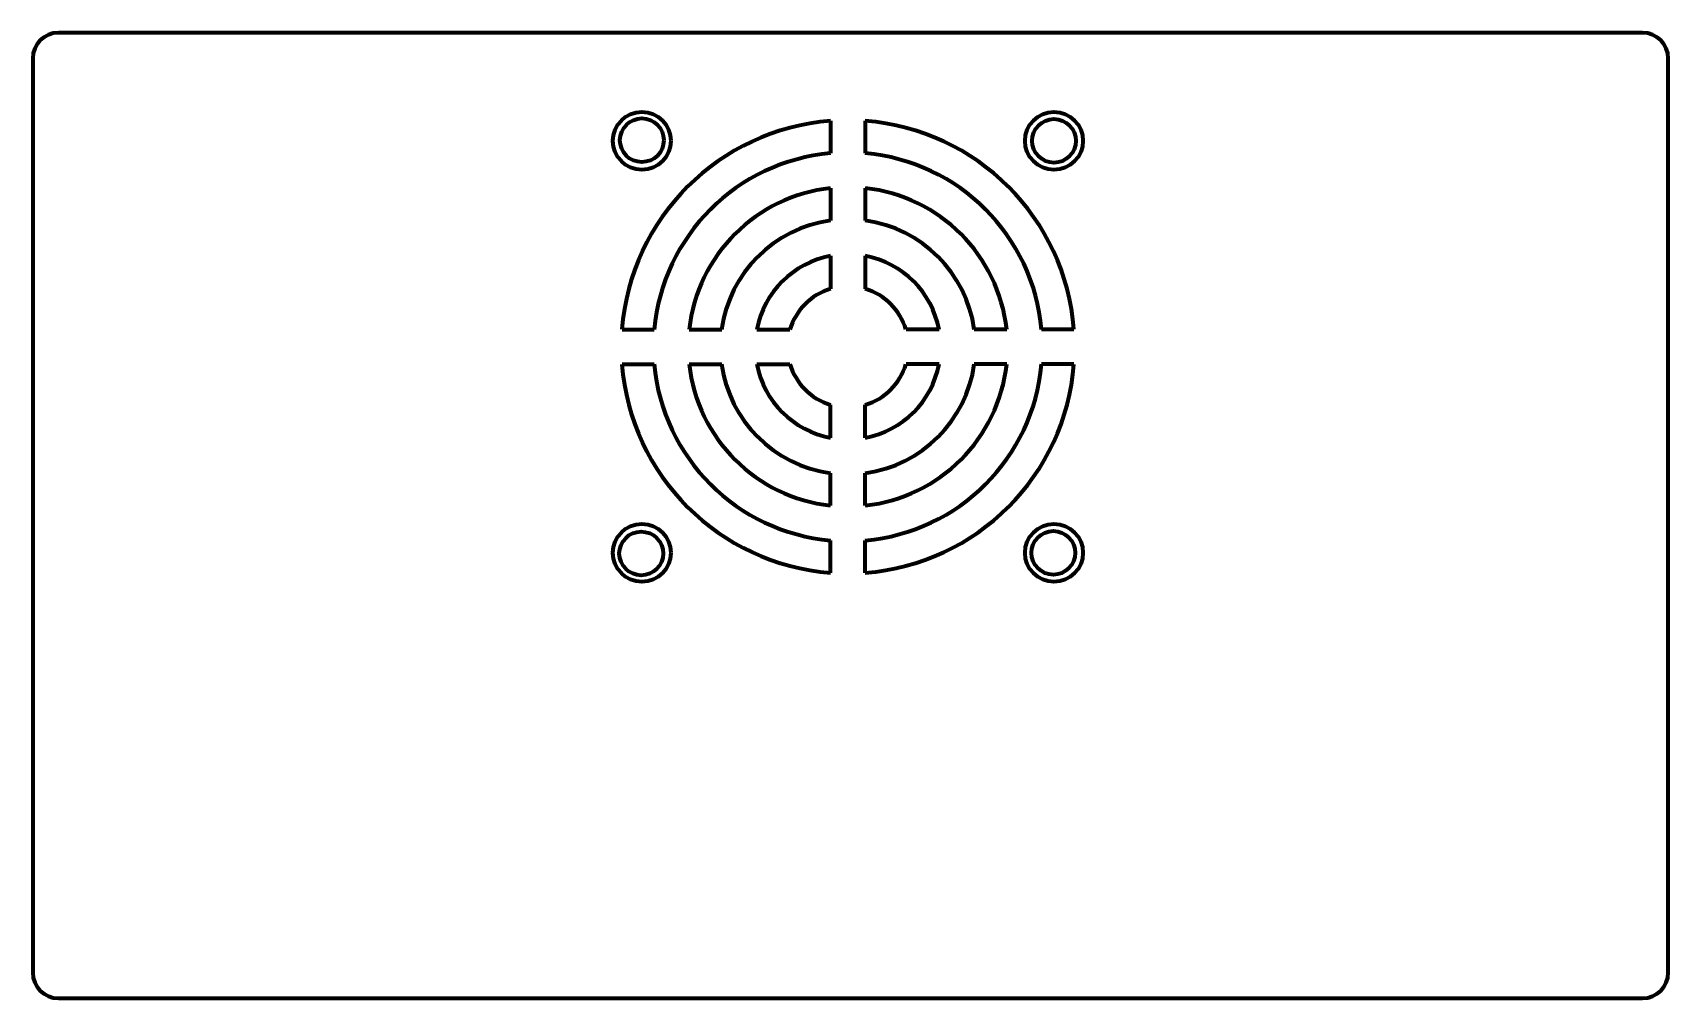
# Model space of a CAD drawing. Extents: x 128 to 255, y -163 to -88.
import ezdxf

# ---------------------------------------------------------------- set-up
doc = ezdxf.new("R2010")
doc.units = 0
doc.header["$MEASUREMENT"] = 0
doc.layers.add('JLC-后盖板原始开口', color=7, linetype='CONTINUOUS', lineweight=100)
doc.layers.add('JLC-后盖板参考', color=8, linetype='CONTINUOUS', lineweight=100)

msp = doc.modelspace()

# ---------------------------------------------------------------- linework, layer by layer
at = {"layer": 'JLC-后盖板原始开口'}
for p, q in [((189.45, -94.35), (189.45, -96.86)), ((192.15, -94.35), (192.15, -96.86)), ((189.45, -99.57), (189.45, -102.09)), ((192.15, -99.57), (192.15, -102.09)), ((189.45, -104.83), (189.45, -107.4)), ((192.15, -104.83), (192.15, -107.4)), ((173.26, -110.55), (175.76, -110.55)), ((178.48, -110.55), (181, -110.55)), ((183.73, -110.55), (186.3, -110.55)), ((197.88, -110.55), (195.31, -110.55)), ((203.13, -110.55), (200.61, -110.55)), ((208.35, -110.55), (205.84, -110.55)), ((173.26, -113.25), (175.76, -113.25)), ((178.48, -113.25), (181, -113.25)), ((183.73, -113.25), (186.3, -113.25)), ((197.88, -113.25), (195.31, -113.25)), ((203.13, -113.25), (200.61, -113.25)), ((208.35, -113.25), (205.84, -113.25)), ((189.45, -118.97), (189.45, -116.4)), ((192.15, -118.97), (192.15, -116.4)), ((189.45, -124.23), (189.45, -121.71)), ((192.15, -124.23), (192.15, -121.71)), ((189.45, -129.45), (189.45, -126.94)), ((192.15, -129.45), (192.15, -126.94))]:
    msp.add_line(p, q, dxfattribs=at)
for centre, radius in [((174.8, -95.9), 2.25), ((206.8, -95.9), 2.25), ((174.8, -95.85), 1.7), ((206.8, -95.9), 1.7), ((174.8, -127.9), 2.25), ((206.8, -127.9), 2.25), ((174.75, -127.95), 1.7), ((206.75, -127.9), 1.7)]:
    msp.add_circle(centre, radius, dxfattribs=at)
for radius, start, end in [(17.6, 94.3992, 175.6008), (17.6, 4.3992, 85.6008), (15.1, 95.1293, 174.8707), (15.1, 5.1293, 84.8707), (12.4, 96.2502, 173.7498), (12.4, 6.2502, 83.7498), (9.9, 97.8375, 172.1625), (9.9, 7.8375, 82.1625), (7.2, 100.8069, 169.1931), (7.2, 10.8069, 79.1931), (4.7, 106.6924, 163.3076), (4.7, 16.6924, 73.3076), (17.6, 184.3992, 265.6008), (15.1, 185.1293, 264.8707), (12.4, 186.2502, 263.7498), (9.9, 187.8375, 262.1625), (7.2, 190.8069, 259.1931), (4.7, 196.6924, 253.3076), (4.7, 286.6924, 343.3076), (7.2, 280.8069, 349.1931), (9.9, 277.8375, 352.1625), (12.4, 276.2502, 353.7498), (17.6, 274.3992, 355.6008), (15.1, 275.1293, 354.8707)]:
    msp.add_arc((190.8, -111.9), radius, start, end, dxfattribs=at)
at = {"layer": 'JLC-后盖板参考'}
for p, q in [((252.5, -87.5), (129.5, -87.5)), ((127.5, -89.5), (127.5, -160.5)), ((254.5, -160.5), (254.5, -89.5)), ((129.5, -162.5), (252.5, -162.5))]:
    msp.add_line(p, q, dxfattribs=at)
for centre, start, end in [((129.5, -89.5), 90.0001, 179.9998), ((252.5, -89.5), 0.0001, 89.9999), ((129.5, -160.5), -180, -90), ((252.5, -160.5), -90, 0)]:
    msp.add_arc(centre, 2, start, end, dxfattribs=at)

doc.saveas('drawing.dxf')
